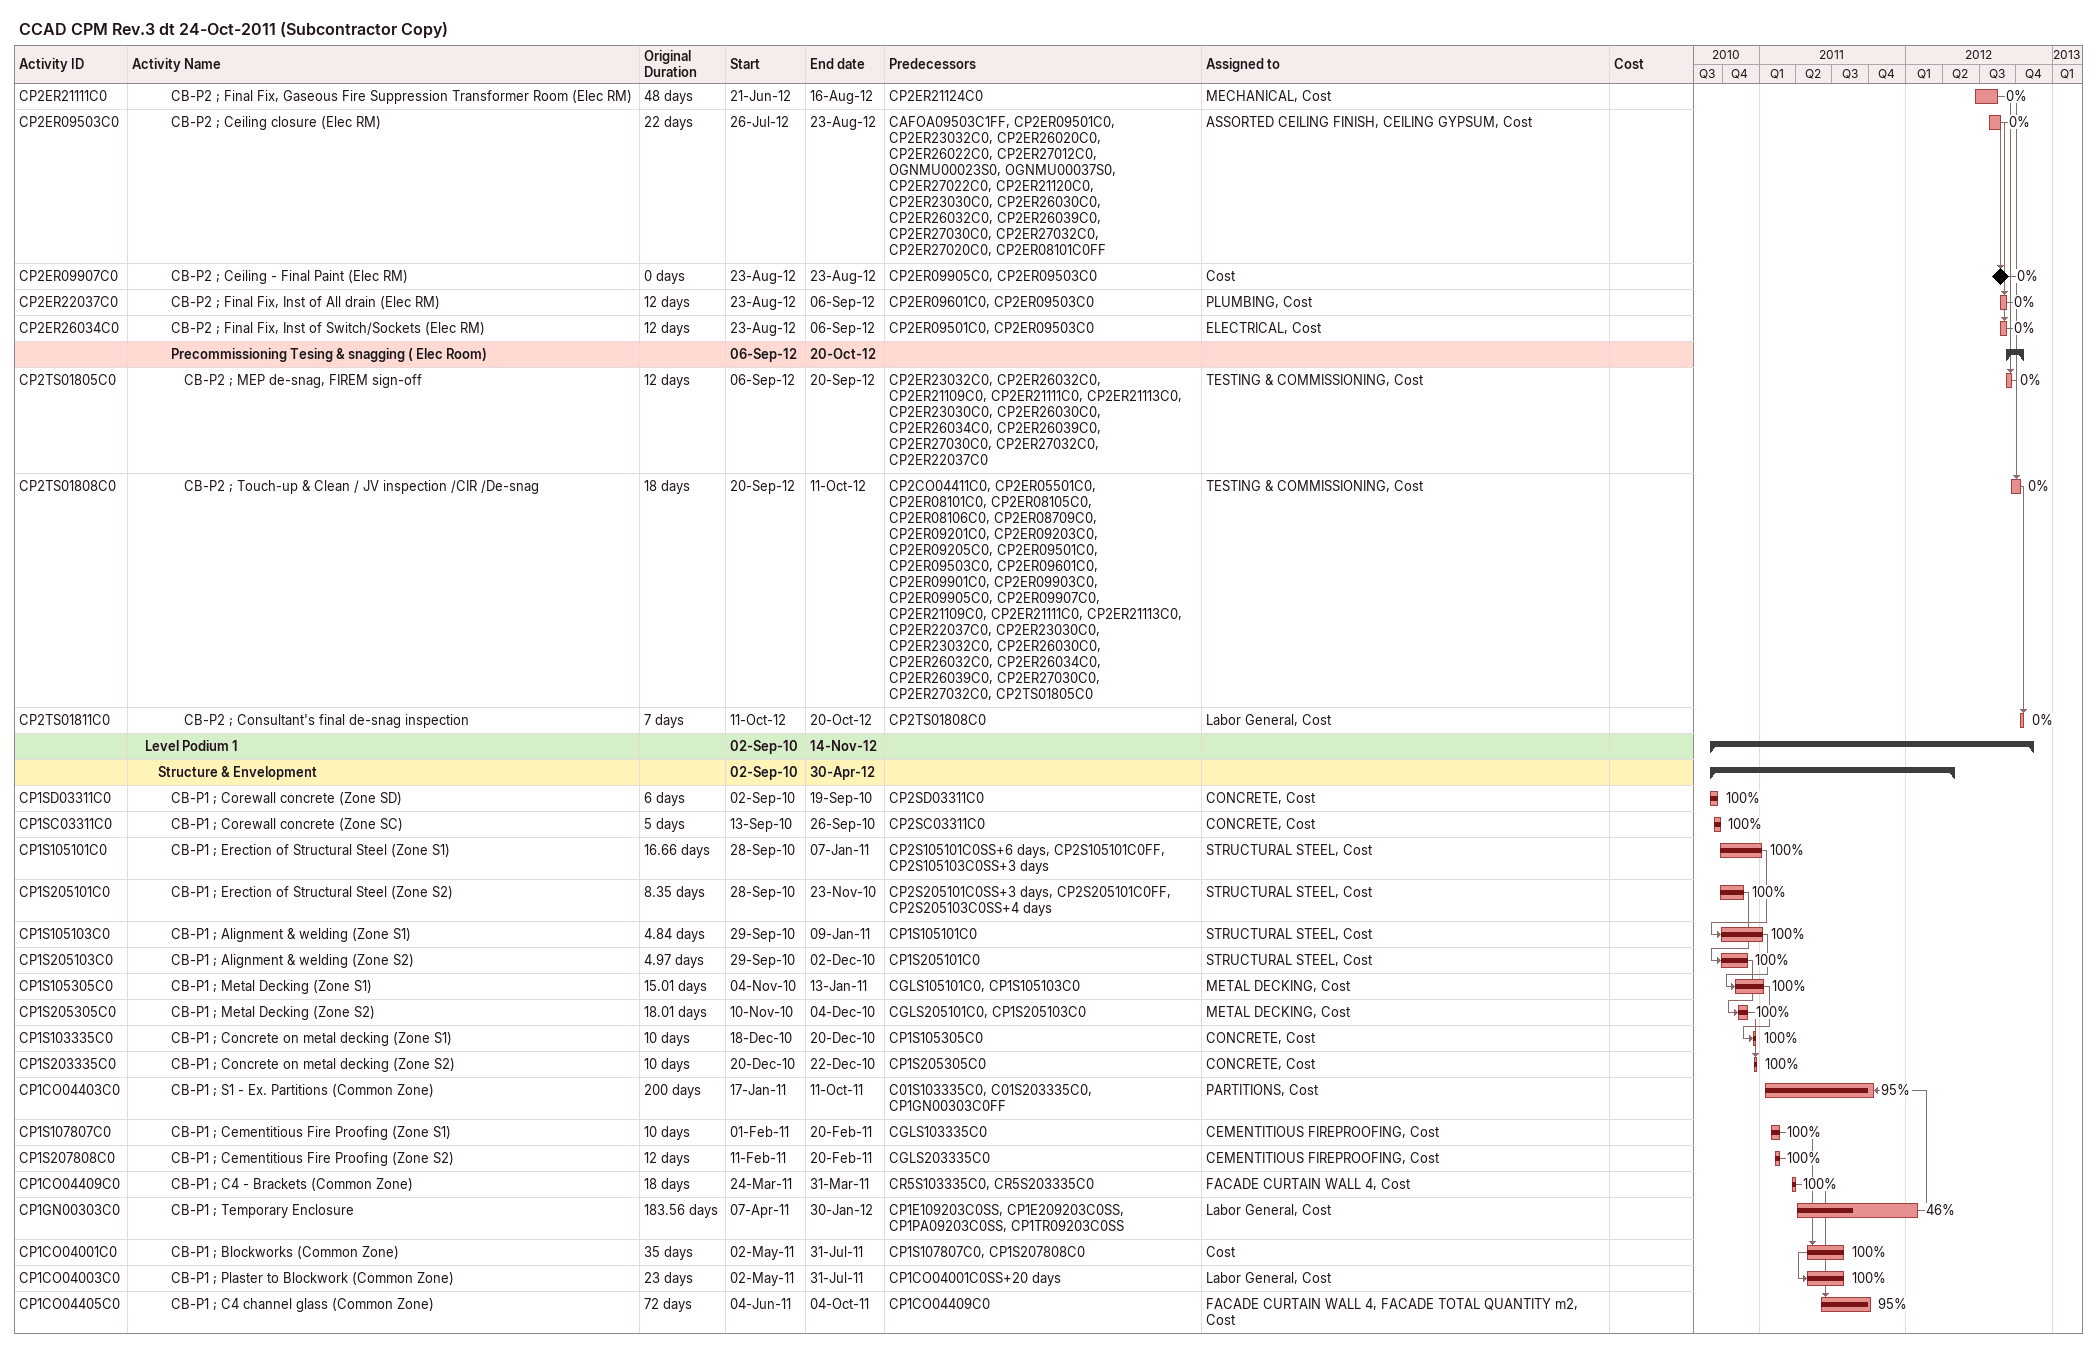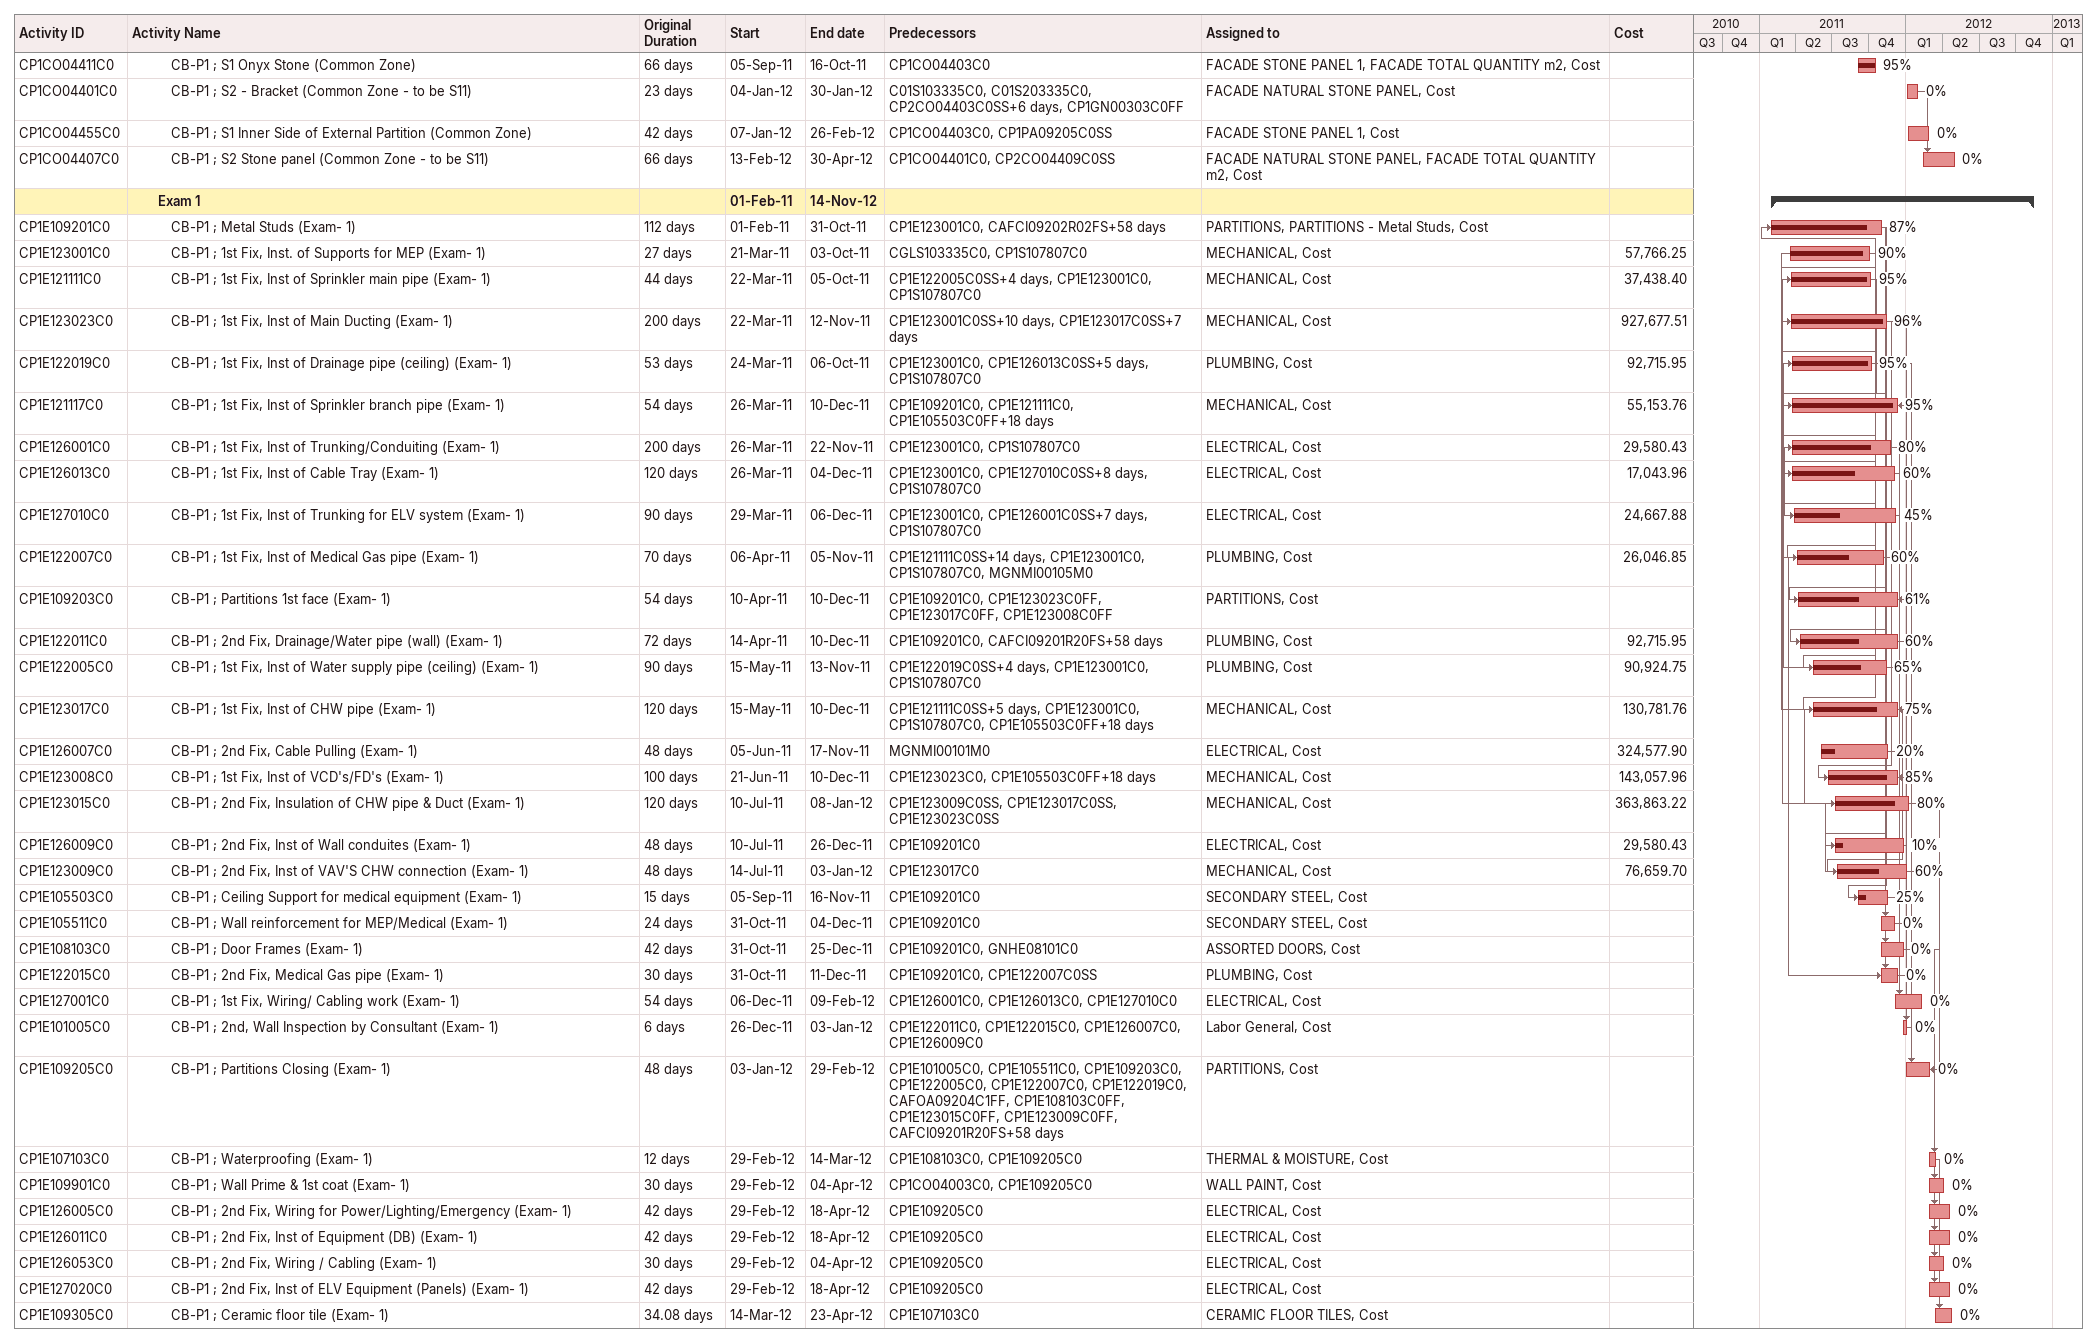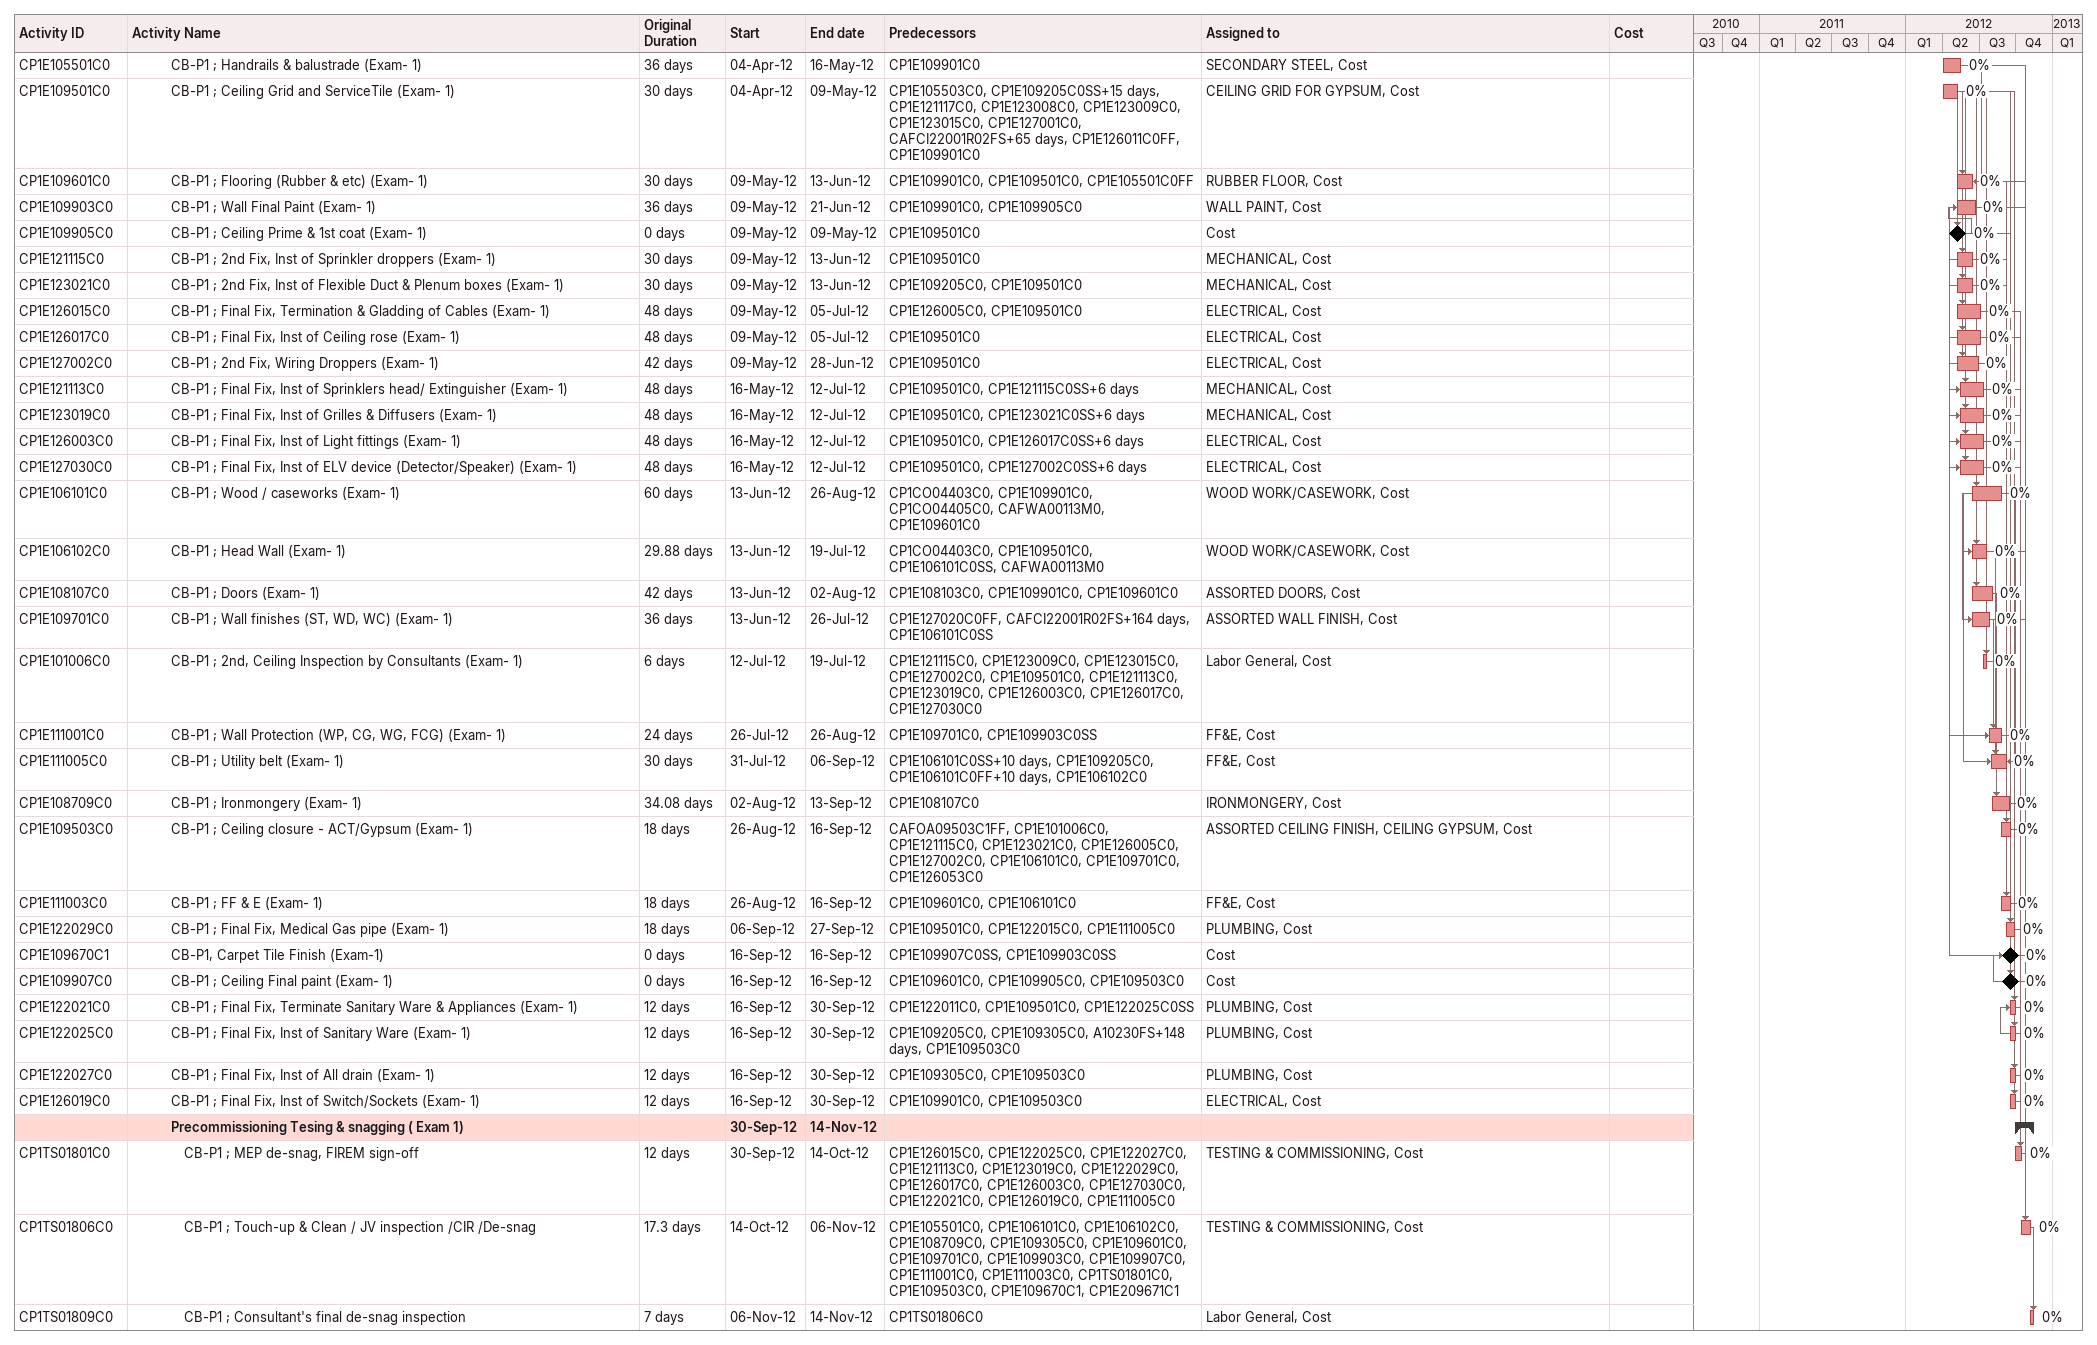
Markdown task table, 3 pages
CCAD CPM Rev.3 dt 24-Oct-2011 (Subcontractor Copy)

| ID | Level | Task | Original duration | Start | Finish | Predecessors | Resources | % complete | Cost |
|---|---|---|---|---|---|---|---|---|---|
| CP2ER21111C0 | 4 | CB-P2 ; Final Fix, Gaseous Fire Suppression Transformer Room (Elec RM) | 48d | 2012-06-21 | 2012-08-16 | CP2ER21124C0 | MECHANICAL, Cost | 0 |  |
| CP2ER09503C0 | 4 | CB-P2 ; Ceiling closure (Elec RM) | 22d | 2012-07-26 | 2012-08-23 | CAFOA09503C1FF, CP2ER09501C0, CP2ER23032C0, CP2ER26020C0, CP2ER26022C0, CP2ER27012C0, OGNMU00023S0, OGNMU00037S0, CP2ER27022C0, CP2ER21120C0, CP2ER23030C0, CP2ER26030C0, CP2ER26032C0, CP2ER26039C0, CP2ER27030C0, CP2ER27032C0, CP2ER27020C0, CP2ER08101C0FF | ASSORTED CEILING FINISH, CEILING GYPSUM, Cost | 0 |  |
| CP2ER09907C0 | 4 | CB-P2 ; Ceiling - Final Paint (Elec RM) | 0d | 2012-08-23 | 2012-08-23 | CP2ER09905C0, CP2ER09503C0 | Cost | 0 |  |
| CP2ER22037C0 | 4 | CB-P2 ; Final Fix, Inst of All drain (Elec RM) | 12d | 2012-08-23 | 2012-09-06 | CP2ER09601C0, CP2ER09503C0 | PLUMBING, Cost | 0 |  |
| CP2ER26034C0 | 4 | CB-P2 ; Final Fix, Inst of Switch/Sockets (Elec RM) | 12d | 2012-08-23 | 2012-09-06 | CP2ER09501C0, CP2ER09503C0 | ELECTRICAL, Cost | 0 |  |
|  | 4 | **Precommissioning Tesing & snagging ( Elec Room)** |  | 2012-09-06 | 2012-10-20 |  |  |  |  |
| CP2TS01805C0 | 5 | CB-P2 ; MEP de-snag, FIREM sign-off | 12d | 2012-09-06 | 2012-09-20 | CP2ER23032C0, CP2ER26032C0, CP2ER21109C0, CP2ER21111C0, CP2ER21113C0, CP2ER23030C0, CP2ER26030C0, CP2ER26034C0, CP2ER26039C0, CP2ER27030C0, CP2ER27032C0, CP2ER22037C0 | TESTING & COMMISSIONING, Cost | 0 |  |
| CP2TS01808C0 | 5 | CB-P2 ; Touch-up & Clean / JV inspection /CIR /De-snag | 18d | 2012-09-20 | 2012-10-11 | CP2CO04411C0, CP2ER05501C0, CP2ER08101C0, CP2ER08105C0, CP2ER08106C0, CP2ER08709C0, CP2ER09201C0, CP2ER09203C0, CP2ER09205C0, CP2ER09501C0, CP2ER09503C0, CP2ER09601C0, CP2ER09901C0, CP2ER09903C0, CP2ER09905C0, CP2ER09907C0, CP2ER21109C0, CP2ER21111C0, CP2ER21113C0, CP2ER22037C0, CP2ER23030C0, CP2ER23032C0, CP2ER26030C0, CP2ER26032C0, CP2ER26034C0, CP2ER26039C0, CP2ER27030C0, CP2ER27032C0, CP2TS01805C0 | TESTING & COMMISSIONING, Cost | 0 |  |
| CP2TS01811C0 | 5 | CB-P2 ; Consultant's final de-snag inspection | 7d | 2012-10-11 | 2012-10-20 | CP2TS01808C0 | Labor General, Cost | 0 |  |
|  | 2 | **Level Podium 1** |  | 2010-09-02 | 2012-11-14 |  |  |  |  |
|  | 3 | **Structure & Envelopment** |  | 2010-09-02 | 2012-04-30 |  |  |  |  |
| CP1SD03311C0 | 4 | CB-P1 ; Corewall concrete (Zone SD) | 6d | 2010-09-02 | 2010-09-19 | CP2SD03311C0 | CONCRETE, Cost | 100 |  |
| CP1SC03311C0 | 4 | CB-P1 ; Corewall concrete (Zone SC) | 5d | 2010-09-13 | 2010-09-26 | CP2SC03311C0 | CONCRETE, Cost | 100 |  |
| CP1S105101C0 | 4 | CB-P1 ; Erection of Structural Steel (Zone S1) | 16.66d | 2010-09-28 | 2011-01-07 | CP2S105101C0SS+6d, CP2S105101C0FF, CP2S105103C0SS+3d | STRUCTURAL STEEL, Cost | 100 |  |
| CP1S205101C0 | 4 | CB-P1 ; Erection of Structural Steel (Zone S2) | 8.35d | 2010-09-28 | 2010-11-23 | CP2S205101C0SS+3d, CP2S205101C0FF, CP2S205103C0SS+4d | STRUCTURAL STEEL, Cost | 100 |  |
| CP1S105103C0 | 4 | CB-P1 ; Alignment & welding (Zone S1) | 4.84d | 2010-09-29 | 2011-01-09 | CP1S105101C0 | STRUCTURAL STEEL, Cost | 100 |  |
| CP1S205103C0 | 4 | CB-P1 ; Alignment & welding (Zone S2) | 4.97d | 2010-09-29 | 2010-12-02 | CP1S205101C0 | STRUCTURAL STEEL, Cost | 100 |  |
| CP1S105305C0 | 4 | CB-P1 ; Metal Decking (Zone S1) | 15.01d | 2010-11-04 | 2011-01-13 | CGLS105101C0, CP1S105103C0 | METAL DECKING, Cost | 100 |  |
| CP1S205305C0 | 4 | CB-P1 ; Metal Decking (Zone S2) | 18.01d | 2010-11-10 | 2010-12-04 | CGLS205101C0, CP1S205103C0 | METAL DECKING, Cost | 100 |  |
| CP1S103335C0 | 4 | CB-P1 ; Concrete on metal decking (Zone S1) | 10d | 2010-12-18 | 2010-12-20 | CP1S105305C0 | CONCRETE, Cost | 100 |  |
| CP1S203335C0 | 4 | CB-P1 ; Concrete on metal decking (Zone S2) | 10d | 2010-12-20 | 2010-12-22 | CP1S205305C0 | CONCRETE, Cost | 100 |  |
| CP1CO04403C0 | 4 | CB-P1 ; S1 - Ex. Partitions (Common Zone) | 200d | 2011-01-17 | 2011-10-11 | C01S103335C0, C01S203335C0, CP1GN00303C0FF | PARTITIONS, Cost | 95 |  |
| CP1S107807C0 | 4 | CB-P1 ; Cementitious Fire Proofing (Zone S1) | 10d | 2011-02-01 | 2011-02-20 | CGLS103335C0 | CEMENTITIOUS FIREPROOFING, Cost | 100 |  |
| CP1S207808C0 | 4 | CB-P1 ; Cementitious Fire Proofing (Zone S2) | 12d | 2011-02-11 | 2011-02-20 | CGLS203335C0 | CEMENTITIOUS FIREPROOFING, Cost | 100 |  |
| CP1CO04409C0 | 4 | CB-P1 ; C4 - Brackets (Common Zone) | 18d | 2011-03-24 | 2011-03-31 | CR5S103335C0, CR5S203335C0 | FACADE CURTAIN WALL 4, Cost | 100 |  |
| CP1GN00303C0 | 4 | CB-P1 ; Temporary Enclosure | 183.56d | 2011-04-07 | 2012-01-30 | CP1E109203C0SS, CP1E209203C0SS, CP1PA09203C0SS, CP1TR09203C0SS | Labor General, Cost | 46 |  |
| CP1CO04001C0 | 4 | CB-P1 ; Blockworks (Common Zone) | 35d | 2011-05-02 | 2011-07-31 | CP1S107807C0, CP1S207808C0 | Cost | 100 |  |
| CP1CO04003C0 | 4 | CB-P1 ; Plaster to Blockwork (Common Zone) | 23d | 2011-05-02 | 2011-07-31 | CP1CO04001C0SS+20d | Labor General, Cost | 100 |  |
| CP1CO04405C0 | 4 | CB-P1 ; C4 channel glass (Common Zone) | 72d | 2011-06-04 | 2011-10-04 | CP1CO04409C0 | FACADE CURTAIN WALL 4, FACADE TOTAL QUANTITY m2, Cost | 95 |  |
| CP1CO04411C0 | 4 | CB-P1 ; S1 Onyx Stone (Common Zone) | 66d | 2011-09-05 | 2011-10-16 | CP1CO04403C0 | FACADE STONE PANEL 1, FACADE TOTAL QUANTITY m2, Cost | 95 |  |
| CP1CO04401C0 | 4 | CB-P1 ; S2 - Bracket (Common Zone - to be S11) | 23d | 2012-01-04 | 2012-01-30 | C01S103335C0, C01S203335C0, CP2CO04403C0SS+6d, CP1GN00303C0FF | FACADE NATURAL STONE PANEL, Cost | 0 |  |
| CP1CO04455C0 | 4 | CB-P1 ; S1 Inner Side of External Partition (Common Zone) | 42d | 2012-01-07 | 2012-02-26 | CP1CO04403C0, CP1PA09205C0SS | FACADE STONE PANEL 1, Cost | 0 |  |
| CP1CO04407C0 | 4 | CB-P1 ; S2 Stone panel (Common Zone - to be S11) | 66d | 2012-02-13 | 2012-04-30 | CP1CO04401C0, CP2CO04409C0SS | FACADE NATURAL STONE PANEL, FACADE TOTAL QUANTITY m2, Cost | 0 |  |
|  | 3 | **Exam 1** |  | 2011-02-01 | 2012-11-14 |  |  |  |  |
| CP1E109201C0 | 4 | CB-P1 ; Metal Studs (Exam- 1) | 112d | 2011-02-01 | 2011-10-31 | CP1E123001C0, CAFCI09202R02FS+58d | PARTITIONS, PARTITIONS - Metal Studs, Cost | 87 |  |
| CP1E123001C0 | 4 | CB-P1 ; 1st Fix, Inst. of Supports for MEP (Exam- 1) | 27d | 2011-03-21 | 2011-10-03 | CGLS103335C0, CP1S107807C0 | MECHANICAL, Cost | 90 | 57766.25 |
| CP1E121111C0 | 4 | CB-P1 ; 1st Fix, Inst of Sprinkler main pipe (Exam- 1) | 44d | 2011-03-22 | 2011-10-05 | CP1E122005C0SS+4d, CP1E123001C0, CP1S107807C0 | MECHANICAL, Cost | 95 | 37438.40 |
| CP1E123023C0 | 4 | CB-P1 ; 1st Fix, Inst of Main Ducting (Exam- 1) | 200d | 2011-03-22 | 2011-11-12 | CP1E123001C0SS+10d, CP1E123017C0SS+7d | MECHANICAL, Cost | 96 | 927677.51 |
| CP1E122019C0 | 4 | CB-P1 ; 1st Fix, Inst of Drainage pipe (ceiling) (Exam- 1) | 53d | 2011-03-24 | 2011-10-06 | CP1E123001C0, CP1E126013C0SS+5d, CP1S107807C0 | PLUMBING, Cost | 95 | 92715.95 |
| CP1E121117C0 | 4 | CB-P1 ; 1st Fix, Inst of Sprinkler branch pipe (Exam- 1) | 54d | 2011-03-26 | 2011-12-10 | CP1E109201C0, CP1E121111C0, CP1E105503C0FF+18d | MECHANICAL, Cost | 95 | 55153.76 |
| CP1E126001C0 | 4 | CB-P1 ; 1st Fix, Inst of Trunking/Conduiting (Exam- 1) | 200d | 2011-03-26 | 2011-11-22 | CP1E123001C0, CP1S107807C0 | ELECTRICAL, Cost | 80 | 29580.43 |
| CP1E126013C0 | 4 | CB-P1 ; 1st Fix, Inst of Cable Tray (Exam- 1) | 120d | 2011-03-26 | 2011-12-04 | CP1E123001C0, CP1E127010C0SS+8d, CP1S107807C0 | ELECTRICAL, Cost | 60 | 17043.96 |
| CP1E127010C0 | 4 | CB-P1 ; 1st Fix, Inst of Trunking for ELV system (Exam- 1) | 90d | 2011-03-29 | 2011-12-06 | CP1E123001C0, CP1E126001C0SS+7d, CP1S107807C0 | ELECTRICAL, Cost | 45 | 24667.88 |
| CP1E122007C0 | 4 | CB-P1 ; 1st Fix, Inst of Medical Gas pipe (Exam- 1) | 70d | 2011-04-06 | 2011-11-05 | CP1E121111C0SS+14d, CP1E123001C0, CP1S107807C0, MGNMI00105M0 | PLUMBING, Cost | 60 | 26046.85 |
| CP1E109203C0 | 4 | CB-P1 ; Partitions 1st face (Exam- 1) | 54d | 2011-04-10 | 2011-12-10 | CP1E109201C0, CP1E123023C0FF, CP1E123017C0FF, CP1E123008C0FF | PARTITIONS, Cost | 61 |  |
| CP1E122011C0 | 4 | CB-P1 ; 2nd Fix, Drainage/Water pipe (wall) (Exam- 1) | 72d | 2011-04-14 | 2011-12-10 | CP1E109201C0, CAFCI09201R20FS+58d | PLUMBING, Cost | 60 | 92715.95 |
| CP1E122005C0 | 4 | CB-P1 ; 1st Fix, Inst of Water supply pipe (ceiling) (Exam- 1) | 90d | 2011-05-15 | 2011-11-13 | CP1E122019C0SS+4d, CP1E123001C0, CP1S107807C0 | PLUMBING, Cost | 65 | 90924.75 |
| CP1E123017C0 | 4 | CB-P1 ; 1st Fix, Inst of CHW pipe (Exam- 1) | 120d | 2011-05-15 | 2011-12-10 | CP1E121111C0SS+5d, CP1E123001C0, CP1S107807C0, CP1E105503C0FF+18d | MECHANICAL, Cost | 75 | 130781.76 |
| CP1E126007C0 | 4 | CB-P1 ; 2nd Fix, Cable Pulling (Exam- 1) | 48d | 2011-06-05 | 2011-11-17 | MGNMI00101M0 | ELECTRICAL, Cost | 20 | 324577.90 |
| CP1E123008C0 | 4 | CB-P1 ; 1st Fix, Inst of VCD's/FD's (Exam- 1) | 100d | 2011-06-21 | 2011-12-10 | CP1E123023C0, CP1E105503C0FF+18d | MECHANICAL, Cost | 85 | 143057.96 |
| CP1E123015C0 | 4 | CB-P1 ; 2nd Fix, Insulation of CHW pipe & Duct (Exam- 1) | 120d | 2011-07-10 | 2012-01-08 | CP1E123009C0SS, CP1E123017C0SS, CP1E123023C0SS | MECHANICAL, Cost | 80 | 363863.22 |
| CP1E126009C0 | 4 | CB-P1 ; 2nd Fix, Inst of Wall conduites (Exam- 1) | 48d | 2011-07-10 | 2011-12-26 | CP1E109201C0 | ELECTRICAL, Cost | 10 | 29580.43 |
| CP1E123009C0 | 4 | CB-P1 ; 2nd Fix, Inst of VAV'S CHW connection (Exam- 1) | 48d | 2011-07-14 | 2012-01-03 | CP1E123017C0 | MECHANICAL, Cost | 60 | 76659.70 |
| CP1E105503C0 | 4 | CB-P1 ; Ceiling Support for medical equipment (Exam- 1) | 15d | 2011-09-05 | 2011-11-16 | CP1E109201C0 | SECONDARY STEEL, Cost | 25 |  |
| CP1E105511C0 | 4 | CB-P1 ; Wall reinforcement for MEP/Medical (Exam- 1) | 24d | 2011-10-31 | 2011-12-04 | CP1E109201C0 | SECONDARY STEEL, Cost | 0 |  |
| CP1E108103C0 | 4 | CB-P1 ; Door Frames (Exam- 1) | 42d | 2011-10-31 | 2011-12-25 | CP1E109201C0, GNHE08101C0 | ASSORTED DOORS, Cost | 0 |  |
| CP1E122015C0 | 4 | CB-P1 ; 2nd Fix, Medical Gas pipe (Exam- 1) | 30d | 2011-10-31 | 2011-12-11 | CP1E109201C0, CP1E122007C0SS | PLUMBING, Cost | 0 |  |
| CP1E127001C0 | 4 | CB-P1 ; 1st Fix, Wiring/ Cabling work (Exam- 1) | 54d | 2011-12-06 | 2012-02-09 | CP1E126001C0, CP1E126013C0, CP1E127010C0 | ELECTRICAL, Cost | 0 |  |
| CP1E101005C0 | 4 | CB-P1 ; 2nd, Wall Inspection by Consultant (Exam- 1) | 6d | 2011-12-26 | 2012-01-03 | CP1E122011C0, CP1E122015C0, CP1E126007C0, CP1E126009C0 | Labor General, Cost | 0 |  |
| CP1E109205C0 | 4 | CB-P1 ; Partitions Closing (Exam- 1) | 48d | 2012-01-03 | 2012-02-29 | CP1E101005C0, CP1E105511C0, CP1E109203C0, CP1E122005C0, CP1E122007C0, CP1E122019C0, CAFOA09204C1FF, CP1E108103C0FF, CP1E123015C0FF, CP1E123009C0FF, CAFCI09201R20FS+58d | PARTITIONS, Cost | 0 |  |
| CP1E107103C0 | 4 | CB-P1 ; Waterproofing (Exam- 1) | 12d | 2012-02-29 | 2012-03-14 | CP1E108103C0, CP1E109205C0 | THERMAL & MOISTURE, Cost | 0 |  |
| CP1E109901C0 | 4 | CB-P1 ; Wall Prime & 1st coat (Exam- 1) | 30d | 2012-02-29 | 2012-04-04 | CP1CO04003C0, CP1E109205C0 | WALL PAINT, Cost | 0 |  |
| CP1E126005C0 | 4 | CB-P1 ; 2nd Fix, Wiring for Power/Lighting/Emergency (Exam- 1) | 42d | 2012-02-29 | 2012-04-18 | CP1E109205C0 | ELECTRICAL, Cost | 0 |  |
| CP1E126011C0 | 4 | CB-P1 ; 2nd Fix, Inst of Equipment (DB) (Exam- 1) | 42d | 2012-02-29 | 2012-04-18 | CP1E109205C0 | ELECTRICAL, Cost | 0 |  |
| CP1E126053C0 | 4 | CB-P1 ; 2nd Fix, Wiring / Cabling (Exam- 1) | 30d | 2012-02-29 | 2012-04-04 | CP1E109205C0 | ELECTRICAL, Cost | 0 |  |
| CP1E127020C0 | 4 | CB-P1 ; 2nd Fix, Inst of ELV Equipment (Panels) (Exam- 1) | 42d | 2012-02-29 | 2012-04-18 | CP1E109205C0 | ELECTRICAL, Cost | 0 |  |
| CP1E109305C0 | 4 | CB-P1 ; Ceramic floor tile (Exam- 1) | 34.08d | 2012-03-14 | 2012-04-23 | CP1E107103C0 | CERAMIC FLOOR TILES, Cost | 0 |  |
| CP1E105501C0 | 4 | CB-P1 ; Handrails & balustrade (Exam- 1) | 36d | 2012-04-04 | 2012-05-16 | CP1E109901C0 | SECONDARY STEEL, Cost | 0 |  |
| CP1E109501C0 | 4 | CB-P1 ; Ceiling Grid and ServiceTile (Exam- 1) | 30d | 2012-04-04 | 2012-05-09 | CP1E105503C0, CP1E109205C0SS+15d, CP1E121117C0, CP1E123008C0, CP1E123009C0, CP1E123015C0, CP1E127001C0, CAFCI22001R02FS+65d, CP1E126011C0FF, CP1E109901C0 | CEILING GRID FOR GYPSUM, Cost | 0 |  |
| CP1E109601C0 | 4 | CB-P1 ; Flooring (Rubber & etc) (Exam- 1) | 30d | 2012-05-09 | 2012-06-13 | CP1E109901C0, CP1E109501C0, CP1E105501C0FF | RUBBER FLOOR, Cost | 0 |  |
| CP1E109903C0 | 4 | CB-P1 ; Wall Final Paint (Exam- 1) | 36d | 2012-05-09 | 2012-06-21 | CP1E109901C0, CP1E109905C0 | WALL PAINT, Cost | 0 |  |
| CP1E109905C0 | 4 | CB-P1 ; Ceiling Prime & 1st coat (Exam- 1) | 0d | 2012-05-09 | 2012-05-09 | CP1E109501C0 | Cost | 0 |  |
| CP1E121115C0 | 4 | CB-P1 ; 2nd Fix, Inst of Sprinkler droppers (Exam- 1) | 30d | 2012-05-09 | 2012-06-13 | CP1E109501C0 | MECHANICAL, Cost | 0 |  |
| CP1E123021C0 | 4 | CB-P1 ; 2nd Fix, Inst of Flexible Duct & Plenum boxes (Exam- 1) | 30d | 2012-05-09 | 2012-06-13 | CP1E109205C0, CP1E109501C0 | MECHANICAL, Cost | 0 |  |
| CP1E126015C0 | 4 | CB-P1 ; Final Fix, Termination & Gladding of Cables (Exam- 1) | 48d | 2012-05-09 | 2012-07-05 | CP1E126005C0, CP1E109501C0 | ELECTRICAL, Cost | 0 |  |
| CP1E126017C0 | 4 | CB-P1 ; Final Fix, Inst of Ceiling rose (Exam- 1) | 48d | 2012-05-09 | 2012-07-05 | CP1E109501C0 | ELECTRICAL, Cost | 0 |  |
| CP1E127002C0 | 4 | CB-P1 ; 2nd Fix, Wiring Droppers (Exam- 1) | 42d | 2012-05-09 | 2012-06-28 | CP1E109501C0 | ELECTRICAL, Cost | 0 |  |
| CP1E121113C0 | 4 | CB-P1 ; Final Fix, Inst of Sprinklers head/ Extinguisher (Exam- 1) | 48d | 2012-05-16 | 2012-07-12 | CP1E109501C0, CP1E121115C0SS+6d | MECHANICAL, Cost | 0 |  |
| CP1E123019C0 | 4 | CB-P1 ; Final Fix, Inst of Grilles & Diffusers (Exam- 1) | 48d | 2012-05-16 | 2012-07-12 | CP1E109501C0, CP1E123021C0SS+6d | MECHANICAL, Cost | 0 |  |
| CP1E126003C0 | 4 | CB-P1 ; Final Fix, Inst of Light fittings (Exam- 1) | 48d | 2012-05-16 | 2012-07-12 | CP1E109501C0, CP1E126017C0SS+6d | ELECTRICAL, Cost | 0 |  |
| CP1E127030C0 | 4 | CB-P1 ; Final Fix, Inst of ELV device (Detector/Speaker) (Exam- 1) | 48d | 2012-05-16 | 2012-07-12 | CP1E109501C0, CP1E127002C0SS+6d | ELECTRICAL, Cost | 0 |  |
| CP1E106101C0 | 4 | CB-P1 ; Wood / caseworks (Exam- 1) | 60d | 2012-06-13 | 2012-08-26 | CP1CO04403C0, CP1E109901C0, CP1CO04405C0, CAFWA00113M0, CP1E109601C0 | WOOD WORK/CASEWORK, Cost | 0 |  |
| CP1E106102C0 | 4 | CB-P1 ; Head Wall (Exam- 1) | 29.88d | 2012-06-13 | 2012-07-19 | CP1CO04403C0, CP1E109501C0, CP1E106101C0SS, CAFWA00113M0 | WOOD WORK/CASEWORK, Cost | 0 |  |
| CP1E108107C0 | 4 | CB-P1 ; Doors (Exam- 1) | 42d | 2012-06-13 | 2012-08-02 | CP1E108103C0, CP1E109901C0, CP1E109601C0 | ASSORTED DOORS, Cost | 0 |  |
| CP1E109701C0 | 4 | CB-P1 ; Wall finishes (ST, WD, WC) (Exam- 1) | 36d | 2012-06-13 | 2012-07-26 | CP1E127020C0FF, CAFCI22001R02FS+164d, CP1E106101C0SS | ASSORTED WALL FINISH, Cost | 0 |  |
| CP1E101006C0 | 4 | CB-P1 ; 2nd, Ceiling Inspection by Consultants (Exam- 1) | 6d | 2012-07-12 | 2012-07-19 | CP1E121115C0, CP1E123009C0, CP1E123015C0, CP1E127002C0, CP1E109501C0, CP1E121113C0, CP1E123019C0, CP1E126003C0, CP1E126017C0, CP1E127030C0 | Labor General, Cost | 0 |  |
| CP1E111001C0 | 4 | CB-P1 ; Wall Protection (WP, CG, WG, FCG) (Exam- 1) | 24d | 2012-07-26 | 2012-08-26 | CP1E109701C0, CP1E109903C0SS | FF&E, Cost | 0 |  |
| CP1E111005C0 | 4 | CB-P1 ; Utility belt (Exam- 1) | 30d | 2012-07-31 | 2012-09-06 | CP1E106101C0SS+10d, CP1E109205C0, CP1E106101C0FF+10d, CP1E106102C0 | FF&E, Cost | 0 |  |
| CP1E108709C0 | 4 | CB-P1 ; Ironmongery (Exam- 1) | 34.08d | 2012-08-02 | 2012-09-13 | CP1E108107C0 | IRONMONGERY, Cost | 0 |  |
| CP1E109503C0 | 4 | CB-P1 ; Ceiling closure - ACT/Gypsum (Exam- 1) | 18d | 2012-08-26 | 2012-09-16 | CAFOA09503C1FF, CP1E101006C0, CP1E121115C0, CP1E123021C0, CP1E126005C0, CP1E127002C0, CP1E106101C0, CP1E109701C0, CP1E126053C0 | ASSORTED CEILING FINISH, CEILING GYPSUM, Cost | 0 |  |
| CP1E111003C0 | 4 | CB-P1 ; FF & E (Exam- 1) | 18d | 2012-08-26 | 2012-09-16 | CP1E109601C0, CP1E106101C0 | FF&E, Cost | 0 |  |
| CP1E122029C0 | 4 | CB-P1 ; Final Fix, Medical Gas pipe (Exam- 1) | 18d | 2012-09-06 | 2012-09-27 | CP1E109501C0, CP1E122015C0, CP1E111005C0 | PLUMBING, Cost | 0 |  |
| CP1E109670C1 | 4 | CB-P1, Carpet Tile Finish (Exam-1) | 0d | 2012-09-16 | 2012-09-16 | CP1E109907C0SS, CP1E109903C0SS | Cost | 0 |  |
| CP1E109907C0 | 4 | CB-P1 ; Ceiling Final paint (Exam- 1) | 0d | 2012-09-16 | 2012-09-16 | CP1E109601C0, CP1E109905C0, CP1E109503C0 | Cost | 0 |  |
| CP1E122021C0 | 4 | CB-P1 ; Final Fix, Terminate Sanitary Ware & Appliances (Exam- 1) | 12d | 2012-09-16 | 2012-09-30 | CP1E122011C0, CP1E109501C0, CP1E122025C0SS | PLUMBING, Cost | 0 |  |
| CP1E122025C0 | 4 | CB-P1 ; Final Fix, Inst of Sanitary Ware (Exam- 1) | 12d | 2012-09-16 | 2012-09-30 | CP1E109205C0, CP1E109305C0, A10230FS+148d, CP1E109503C0 | PLUMBING, Cost | 0 |  |
| CP1E122027C0 | 4 | CB-P1 ; Final Fix, Inst of All drain (Exam- 1) | 12d | 2012-09-16 | 2012-09-30 | CP1E109305C0, CP1E109503C0 | PLUMBING, Cost | 0 |  |
| CP1E126019C0 | 4 | CB-P1 ; Final Fix, Inst of Switch/Sockets (Exam- 1) | 12d | 2012-09-16 | 2012-09-30 | CP1E109901C0, CP1E109503C0 | ELECTRICAL, Cost | 0 |  |
|  | 4 | **Precommissioning Tesing & snagging ( Exam 1)** |  | 2012-09-30 | 2012-11-14 |  |  |  |  |
| CP1TS01801C0 | 5 | CB-P1 ; MEP de-snag, FIREM sign-off | 12d | 2012-09-30 | 2012-10-14 | CP1E126015C0, CP1E122025C0, CP1E122027C0, CP1E121113C0, CP1E123019C0, CP1E122029C0, CP1E126017C0, CP1E126003C0, CP1E127030C0, CP1E122021C0, CP1E126019C0, CP1E111005C0 | TESTING & COMMISSIONING, Cost | 0 |  |
| CP1TS01806C0 | 5 | CB-P1 ; Touch-up & Clean / JV inspection /CIR /De-snag | 17.3d | 2012-10-14 | 2012-11-06 | CP1E105501C0, CP1E106101C0, CP1E106102C0, CP1E108709C0, CP1E109305C0, CP1E109601C0, CP1E109701C0, CP1E109903C0, CP1E109907C0, CP1E111001C0, CP1E111003C0, CP1TS01801C0, CP1E109503C0, CP1E109670C1, CP1E209671C1 | TESTING & COMMISSIONING, Cost | 0 |  |
| CP1TS01809C0 | 5 | CB-P1 ; Consultant's final de-snag inspection | 7d | 2012-11-06 | 2012-11-14 | CP1TS01806C0 | Labor General, Cost | 0 |  |
